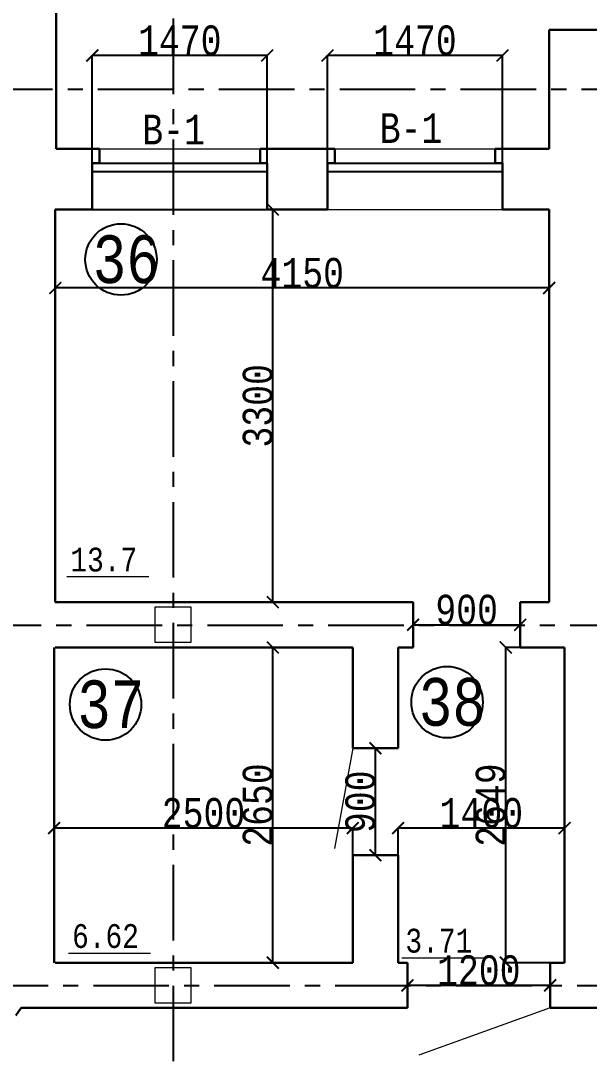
# Model space of a CAD drawing. Header units: millimetres. Extents: x -689206 to 4969298, y -1019800 to 703299.
# Drawn here: x 369848 to 374624, y -59323 to -50565 of the extents above; entities that cross this region are included whole.
import ezdxf

# ---------------------------------------------------------------- set-up
doc = ezdxf.new("R2010")
doc.units = ezdxf.units.MM
doc.linetypes.add('осеваяX2', pattern=[101.6, 63.5, -12.7, 12.7, -12.7])
for name, color, linetype, lineweight in [('несущие', 7, 'Continuous', 30), ('РАЗМЕРЫ', 7, 'Continuous', 9), ('стены', 7, 'Continuous', 20)]:
    doc.layers.add(name, color=color, linetype=linetype, lineweight=lineweight)
doc.layers.add('четотам', color=7, linetype='Continuous')
doc.styles.add('Аннотативный', font='isocteur.ttf', dxfattribs={"width": 0.7, "height": 250})
doc.dimstyles.new('Аннотативный', dxfattribs={"dimscale": 0, "dimtxt": 250, "dimasz": 100, "dimexe": 1.25, "dimexo": 0.625, "dimtad": 1, "dimdec": 0, "dimtxsty": 'Аннотативный', "dimblk": 'ARCHTICK', "dimcen": 2.5, "dimadec": 0, "dimazin": 0, "dimtfac": 1, "dimtdec": 0, "dimtmove": 0, "dimatfit": 3, "dimfxl": 1, "dimarcsym": 0})

# ---------------------------------------------------------------- blocks, each defined once
blk = doc.blocks.new('_ArchTick')
at = {"color": 0, "linetype": 'ByBlock', "const_width": 0.15}
blk.add_lwpolyline([(-0.5, -0.5), (0.5, 0.5)], dxfattribs=at)
blk = doc.blocks.new('*D1151')
at = {"layer": 'Defpoints', "color": 0, "lineweight": 20, "transparency": 16777216}
for p in [(370138.1, -52149.9), (374288.1, -52149.9), (370138.1, -52809.6)]:
    blk.add_point(p, dxfattribs=at)
at = {"layer": 'стены', "color": 0, "lineweight": -2, "transparency": 16777216}
for p, q in [((370138.1, -52150.6), (370138.1, -52810.9)), ((374288.1, -52150.6), (374288.1, -52810.9)), ((374288.1, -52809.6), (370138.1, -52809.6))]:
    blk.add_line(p, q, dxfattribs=at)
at = {"layer": 'стены', "color": 0, "lineweight": -2, "transparency": 16777216, "xscale": 100, "yscale": 100, "zscale": 100, "rotation": 180}
blk.add_blockref('_ArchTick', (370138.1, -52809.6), dxfattribs=at)
at = {"layer": 'стены', "color": 0, "lineweight": -2, "transparency": 16777216, "xscale": 100, "yscale": 100, "zscale": 100}
blk.add_blockref('_ArchTick', (374288.1, -52809.6), dxfattribs=at)
at = {"layer": 'стены', "color": 0, "transparency": 16777216, "insert": (372213.1, -52684), "char_height": 250, "attachment_point": 5, "style": 'Аннотативный'}
blk.add_mtext('4150', dxfattribs=at)
blk = doc.blocks.new('*D1199')
at = {"layer": 'Defpoints', "color": 0, "linetype": 'ByBlock', "lineweight": 20, "transparency": 16777216}
for p in [(370448.9, -50855.8), (370448.9, -52149.9), (371918.9, -52149.9)]:
    blk.add_point(p, dxfattribs=at)
at = {"layer": 'РАЗМЕРЫ', "color": 0, "linetype": 'ByBlock', "lineweight": -2, "transparency": 16777216}
for p, q in [((370448.9, -52149.3), (370448.9, -50854.5)), ((371918.9, -50855.8), (370448.9, -50855.8)), ((371918.9, -52149.3), (371918.9, -50854.5))]:
    blk.add_line(p, q, dxfattribs=at)
at = {"layer": 'РАЗМЕРЫ', "color": 0, "linetype": 'ByBlock', "lineweight": -2, "transparency": 16777216, "xscale": 100, "yscale": 100, "zscale": 100, "rotation": 180}
blk.add_blockref('_ArchTick', (370448.9, -50855.8), dxfattribs=at)
at = {"layer": 'РАЗМЕРЫ', "color": 0, "linetype": 'ByBlock', "lineweight": -2, "transparency": 16777216, "xscale": 100, "yscale": 100, "zscale": 100}
blk.add_blockref('_ArchTick', (371918.9, -50855.8), dxfattribs=at)
at = {"layer": 'РАЗМЕРЫ', "color": 0, "linetype": 'ByBlock', "lineweight": 13, "transparency": 16777216, "insert": (371183.9, -50730.1), "char_height": 250, "attachment_point": 5, "style": 'Аннотативный'}
blk.add_mtext('1470', dxfattribs=at)
blk = doc.blocks.new('*D1200')
at = {"layer": 'Defpoints', "color": 0, "linetype": 'ByBlock', "lineweight": 20, "transparency": 16777216}
for p in [(372425.6, -50855.8), (372425.6, -52149.9), (373895.6, -52149.9)]:
    blk.add_point(p, dxfattribs=at)
at = {"layer": 'РАЗМЕРЫ', "color": 0, "linetype": 'ByBlock', "lineweight": -2, "transparency": 16777216}
for p, q in [((372425.6, -52149.3), (372425.6, -50854.5)), ((373895.6, -50855.8), (372425.6, -50855.8)), ((373895.6, -52149.3), (373895.6, -50854.5))]:
    blk.add_line(p, q, dxfattribs=at)
at = {"layer": 'РАЗМЕРЫ', "color": 0, "linetype": 'ByBlock', "lineweight": -2, "transparency": 16777216, "xscale": 100, "yscale": 100, "zscale": 100, "rotation": 180}
blk.add_blockref('_ArchTick', (372425.6, -50855.8), dxfattribs=at)
at = {"layer": 'РАЗМЕРЫ', "color": 0, "linetype": 'ByBlock', "lineweight": -2, "transparency": 16777216, "xscale": 100, "yscale": 100, "zscale": 100}
blk.add_blockref('_ArchTick', (373895.6, -50855.8), dxfattribs=at)
at = {"layer": 'РАЗМЕРЫ', "color": 0, "linetype": 'ByBlock', "lineweight": 13, "transparency": 16777216, "insert": (373160.6, -50730.1), "char_height": 250, "attachment_point": 5, "style": 'Аннотативный'}
blk.add_mtext('1470', dxfattribs=at)
blk = doc.blocks.new('*D1254')
at = {"layer": 'Defpoints', "color": 0, "linetype": 'ByBlock', "lineweight": 20, "transparency": 16777216}
for p in [(373923.7, -55829.9), (374418.1, -55829.9), (374418.1, -58479.4)]:
    blk.add_point(p, dxfattribs=at)
at = {"layer": 'РАЗМЕРЫ', "color": 0, "linetype": 'ByBlock', "lineweight": -2, "transparency": 16777216}
for p, q in [((374417.5, -55829.9), (373922.4, -55829.9)), ((373923.7, -58479.4), (373923.7, -55829.9)), ((374417.5, -58479.4), (373922.4, -58479.4))]:
    blk.add_line(p, q, dxfattribs=at)
at = {"layer": 'РАЗМЕРЫ', "color": 0, "linetype": 'ByBlock', "lineweight": -2, "transparency": 16777216, "xscale": 100, "yscale": 100, "zscale": 100}
for p, rotation in [((373923.7, -55829.9), 90), ((373923.7, -58479.4), 270)]:
    blk.add_blockref('_ArchTick', p, dxfattribs=dict(at, rotation=rotation))
at = {"layer": 'РАЗМЕРЫ', "color": 0, "linetype": 'ByBlock', "lineweight": 20, "transparency": 16777216, "insert": (373798, -57154.7), "char_height": 250, "attachment_point": 5, "rotation": 90, "style": 'Аннотативный'}
blk.add_mtext('2649', dxfattribs=at)
blk = doc.blocks.new('*D1256')
at = {"layer": 'Defpoints', "color": 0, "linetype": 'ByBlock', "lineweight": 20, "transparency": 16777216}
for p in [(372828.1, -56676.9), (372828.1, -56676.9), (372828.1, -57576.9)]:
    blk.add_point(p, dxfattribs=at)
at = {"layer": 'РАЗМЕРЫ', "color": 0, "linetype": 'ByBlock', "lineweight": -2, "transparency": 16777216}
for p, q in [((372827.5, -56676.9), (372826.8, -56676.9)), ((372828.1, -57576.9), (372828.1, -56676.9)), ((372827.5, -57576.9), (372826.8, -57576.9))]:
    blk.add_line(p, q, dxfattribs=at)
at = {"layer": 'РАЗМЕРЫ', "color": 0, "linetype": 'ByBlock', "lineweight": -2, "transparency": 16777216, "xscale": 100, "yscale": 100, "zscale": 100}
for p, rotation in [((372828.1, -56676.9), 90), ((372828.1, -57576.9), 270)]:
    blk.add_blockref('_ArchTick', p, dxfattribs=dict(at, rotation=rotation))
at = {"layer": 'РАЗМЕРЫ', "color": 0, "linetype": 'ByBlock', "lineweight": 20, "transparency": 16777216, "insert": (372702.5, -57126.9), "char_height": 250, "attachment_point": 5, "rotation": 90, "style": 'Аннотативный'}
blk.add_mtext('900', dxfattribs=at)
blk = doc.blocks.new('*D1270')
at = {"layer": 'Defpoints', "color": 0, "linetype": 'ByBlock', "lineweight": 20, "transparency": 16777216}
for p in [(371965.8, -55829.9), (372638.1, -55829.9), (372638.1, -58479.4)]:
    blk.add_point(p, dxfattribs=at)
at = {"layer": 'РАЗМЕРЫ', "color": 0, "linetype": 'ByBlock', "lineweight": -2, "transparency": 16777216}
for p, q in [((372637.5, -55829.9), (371964.5, -55829.9)), ((371965.8, -58479.4), (371965.8, -55829.9)), ((372637.5, -58479.4), (371964.5, -58479.4))]:
    blk.add_line(p, q, dxfattribs=at)
at = {"layer": 'РАЗМЕРЫ', "color": 0, "linetype": 'ByBlock', "lineweight": -2, "transparency": 16777216, "xscale": 100, "yscale": 100, "zscale": 100}
for p, rotation in [((371965.8, -55829.9), 90), ((371965.8, -58479.4), 270)]:
    blk.add_blockref('_ArchTick', p, dxfattribs=dict(at, rotation=rotation))
at = {"layer": 'РАЗМЕРЫ', "color": 0, "linetype": 'ByBlock', "lineweight": 20, "transparency": 16777216, "insert": (371840.2, -57154.7), "char_height": 250, "attachment_point": 5, "rotation": 90, "style": 'Аннотативный'}
blk.add_mtext('2650', dxfattribs=at)
blk = doc.blocks.new('*D1271')
at = {"layer": 'Defpoints', "color": 0, "linetype": 'ByBlock', "lineweight": 20, "transparency": 16777216}
for p in [(370138.1, -52149.9), (371965.8, -52149.9), (370138.1, -55449.9)]:
    blk.add_point(p, dxfattribs=at)
at = {"layer": 'РАЗМЕРЫ', "color": 0, "linetype": 'ByBlock', "lineweight": -2, "transparency": 16777216}
for p, q in [((370138.7, -52149.9), (371967, -52149.9)), ((371965.8, -55449.9), (371965.8, -52149.9)), ((370138.7, -55449.9), (371967, -55449.9))]:
    blk.add_line(p, q, dxfattribs=at)
at = {"layer": 'РАЗМЕРЫ', "color": 0, "linetype": 'ByBlock', "lineweight": -2, "transparency": 16777216, "xscale": 100, "yscale": 100, "zscale": 100}
for p, rotation in [((371965.8, -52149.9), 90), ((371965.8, -55449.9), 270)]:
    blk.add_blockref('_ArchTick', p, dxfattribs=dict(at, rotation=rotation))
at = {"layer": 'РАЗМЕРЫ', "color": 0, "linetype": 'ByBlock', "lineweight": 20, "transparency": 16777216, "insert": (371840.2, -53799.9), "char_height": 250, "attachment_point": 5, "rotation": 90, "style": 'Аннотативный'}
blk.add_mtext('3300', dxfattribs=at)
blk = doc.blocks.new('*D1272')
at = {"layer": 'Defpoints', "color": 0, "linetype": 'ByBlock', "lineweight": 20, "transparency": 16777216}
for p in [(373144.5, -55639.9), (374044.5, -55639.9), (374044.5, -55639.9)]:
    blk.add_point(p, dxfattribs=at)
at = {"layer": 'РАЗМЕРЫ', "color": 0, "linetype": 'ByBlock', "lineweight": -2, "transparency": 16777216}
for p, q in [((373144.5, -55639.3), (373144.5, -55638.7)), ((373144.5, -55639.9), (374044.5, -55639.9)), ((374044.5, -55639.3), (374044.5, -55638.7))]:
    blk.add_line(p, q, dxfattribs=at)
at = {"layer": 'РАЗМЕРЫ', "color": 0, "linetype": 'ByBlock', "lineweight": -2, "transparency": 16777216, "xscale": 100, "yscale": 100, "zscale": 100, "rotation": 180}
blk.add_blockref('_ArchTick', (373144.5, -55639.9), dxfattribs=at)
at = {"layer": 'РАЗМЕРЫ', "color": 0, "linetype": 'ByBlock', "lineweight": -2, "transparency": 16777216, "xscale": 100, "yscale": 100, "zscale": 100}
blk.add_blockref('_ArchTick', (374044.5, -55639.9), dxfattribs=at)
at = {"layer": 'РАЗМЕРЫ', "color": 0, "linetype": 'ByBlock', "lineweight": 20, "transparency": 16777216, "insert": (373594.5, -55514.3), "char_height": 250, "attachment_point": 5, "style": 'Аннотативный'}
blk.add_mtext('900', dxfattribs=at)
blk = doc.blocks.new('*D1274')
at = {"layer": 'Defpoints', "color": 0, "linetype": 'ByBlock', "lineweight": 20, "transparency": 16777216}
for p in [(373096.8, -58669.4), (373096.8, -58669.4), (374296.8, -58669.4)]:
    blk.add_point(p, dxfattribs=at)
at = {"layer": 'РАЗМЕРЫ', "color": 0, "linetype": 'ByBlock', "lineweight": -2, "transparency": 16777216}
for p, q in [((373096.8, -58668.8), (373096.8, -58668.2)), ((374296.8, -58669.4), (373096.8, -58669.4)), ((374296.8, -58670), (374296.8, -58670.7))]:
    blk.add_line(p, q, dxfattribs=at)
at = {"layer": 'РАЗМЕРЫ', "color": 0, "linetype": 'ByBlock', "lineweight": -2, "transparency": 16777216, "xscale": 100, "yscale": 100, "zscale": 100, "rotation": 180}
blk.add_blockref('_ArchTick', (373096.8, -58669.4), dxfattribs=at)
at = {"layer": 'РАЗМЕРЫ', "color": 0, "linetype": 'ByBlock', "lineweight": -2, "transparency": 16777216, "xscale": 100, "yscale": 100, "zscale": 100}
blk.add_blockref('_ArchTick', (374296.8, -58669.4), dxfattribs=at)
at = {"layer": 'РАЗМЕРЫ', "color": 0, "linetype": 'ByBlock', "lineweight": 20, "transparency": 16777216, "insert": (373696.8, -58543.8), "char_height": 250, "attachment_point": 5, "style": 'Аннотативный'}
blk.add_mtext('1200', dxfattribs=at)
blk = doc.blocks.new('*D1294')
at = {"layer": 'Defpoints', "color": 0, "linetype": 'ByBlock', "lineweight": 20, "transparency": 16777216}
for p in [(373018.1, -57348.1), (373018.1, -58479.4), (374418.1, -58479.4)]:
    blk.add_point(p, dxfattribs=at)
at = {"layer": 'РАЗМЕРЫ', "color": 0, "linetype": 'ByBlock', "lineweight": -2, "transparency": 16777216}
for p, q in [((373018.1, -58478.8), (373018.1, -57346.9)), ((374418.1, -57348.1), (373018.1, -57348.1)), ((374418.1, -58478.8), (374418.1, -57346.9))]:
    blk.add_line(p, q, dxfattribs=at)
at = {"layer": 'РАЗМЕРЫ', "color": 0, "linetype": 'ByBlock', "lineweight": -2, "transparency": 16777216, "xscale": 100, "yscale": 100, "zscale": 100, "rotation": 180}
blk.add_blockref('_ArchTick', (373018.1, -57348.1), dxfattribs=at)
at = {"layer": 'РАЗМЕРЫ', "color": 0, "linetype": 'ByBlock', "lineweight": -2, "transparency": 16777216, "xscale": 100, "yscale": 100, "zscale": 100}
blk.add_blockref('_ArchTick', (374418.1, -57348.1), dxfattribs=at)
at = {"layer": 'РАЗМЕРЫ', "color": 0, "linetype": 'ByBlock', "lineweight": 20, "transparency": 16777216, "insert": (373718.1, -57222.5), "char_height": 250, "attachment_point": 5, "style": 'Аннотативный'}
blk.add_mtext('1400', dxfattribs=at)
blk = doc.blocks.new('*D1295')
at = {"layer": 'Defpoints', "color": 0, "linetype": 'ByBlock', "lineweight": 20, "transparency": 16777216}
for p in [(370128.1, -57348.1), (370128.1, -58479.4), (372638.1, -58479.4)]:
    blk.add_point(p, dxfattribs=at)
at = {"layer": 'РАЗМЕРЫ', "color": 0, "linetype": 'ByBlock', "lineweight": -2, "transparency": 16777216}
for p, q in [((370128.1, -58478.8), (370128.1, -57346.9)), ((372638.1, -57348.1), (370128.1, -57348.1)), ((372638.1, -58478.8), (372638.1, -57346.9))]:
    blk.add_line(p, q, dxfattribs=at)
at = {"layer": 'РАЗМЕРЫ', "color": 0, "linetype": 'ByBlock', "lineweight": -2, "transparency": 16777216, "xscale": 100, "yscale": 100, "zscale": 100, "rotation": 180}
blk.add_blockref('_ArchTick', (370128.1, -57348.1), dxfattribs=at)
at = {"layer": 'РАЗМЕРЫ', "color": 0, "linetype": 'ByBlock', "lineweight": -2, "transparency": 16777216, "xscale": 100, "yscale": 100, "zscale": 100}
blk.add_blockref('_ArchTick', (372638.1, -57348.1), dxfattribs=at)
at = {"layer": 'РАЗМЕРЫ', "color": 0, "linetype": 'ByBlock', "lineweight": 20, "transparency": 16777216, "insert": (371383.1, -57222.5), "char_height": 250, "attachment_point": 5, "style": 'Аннотативный'}
blk.add_mtext('2500', dxfattribs=at)

msp = doc.modelspace()

# ---------------------------------------------------------------- linework, layer by layer
at = {"layer": 'несущие', "color": 0}
for p, q in [((372638.1, -57829.9), (372638.1, -58479.4)), ((373018.1, -57829.9), (373018.1, -58479.4)), ((374418.1, -57829.9), (374418.1, -58479.4)), ((370138.1, -58479.4), (372638.1, -58479.4)), ((373018.1, -58479.4), (373096.8, -58479.4)), ((373096.8, -58479.4), (373096.8, -58859.4)), ((374296.8, -58479.4), (374418.1, -58479.4)), ((374296.8, -58479.4), (374296.8, -58859.4)), ((369806.5, -58923.4), (369850.6, -58859.4)), ((373096.8, -58859.4), (369850.6, -58859.4))]:
    msp.add_line(p, q, dxfattribs=at)
at = {"layer": 'РАЗМЕРЫ'}
for p, q in [((370508.9, -51640), (371858.9, -51640)), ((372485.6, -51640), (373835.6, -51640)), ((371918.9, -52149.9), (370448.9, -52149.9)), ((372425.6, -52149.9), (373895.6, -52149.9)), ((370235.8, -55234.6), (370925.1, -55234.6)), ((370249.9, -58397.9), (370939.1, -58397.9)), ((373050.8, -58437.1), (373740.1, -58437.1))]:
    msp.add_line(p, q, dxfattribs=at)
at = {"layer": 'РАЗМЕРЫ', "linetype": 'ByBlock', "lineweight": 30}
for p, q in [((370128.1, -55829.9), (370128.1, -58479.4)), ((373018.1, -56676.9), (372638.1, -56676.9)), ((373018.1, -57576.9), (372638.1, -57576.9))]:
    msp.add_line(p, q, dxfattribs=at)
at = {"layer": 'РАЗМЕРЫ', "linetype": 'ByBlock', "lineweight": 20}
msp.add_line((372638.1, -56676.9), (372484, -57520.9), dxfattribs=at)
at = {"layer": 'стены', "linetype": 'осеваяX2', "lineweight": 25, "ltscale": 10}
for p, q in [((371128, -47496.5), (371128, -93010)), ((347128, -51139.9), (419128, -51139.9)), ((353128, -55642), (419278, -55642)), ((347090.1, -58669.4), (418992.4, -58669.4))]:
    msp.add_line(p, q, dxfattribs=at)
at = {"layer": 'стены', "lineweight": 30}
for p, q in [((370146.1, -49132), (370146.1, -51640)), ((374288.1, -50639.9), (375204.6, -50639.9)), ((374288.1, -50639.9), (374288.1, -51640)), ((370146.1, -51640), (370508.9, -51640)), ((370508.9, -51760), (370508.9, -51640)), ((371858.9, -51640), (372485.6, -51640)), ((371858.9, -51760), (371858.9, -51640)), ((372485.6, -51760), (372485.6, -51640)), ((373835.6, -51640), (374288.1, -51640)), ((373835.6, -51760), (373835.6, -51640)), ((370448.9, -51760), (370508.9, -51760)), ((370448.9, -51760), (370448.9, -52149.9)), ((371858.9, -51760), (371918.9, -51760)), ((371918.9, -51760), (371918.9, -52149.9)), ((371918.9, -51760), (371918.9, -52149.9)), ((372425.6, -51760), (372485.6, -51760)), ((372425.6, -51760), (372425.6, -52149.9)), ((373835.6, -51760), (373895.6, -51760)), ((373895.6, -51760), (373895.6, -52149.9)), ((370138.1, -55449.9), (370138.1, -52149.9)), ((370138.1, -52149.9), (370448.9, -52149.9)), ((371918.9, -52149.9), (372425.6, -52149.9)), ((373895.6, -52149.9), (374288.1, -52149.9)), ((374288.1, -52149.9), (374288.1, -55449.9)), ((373144.5, -55449.9), (370138.1, -55449.9)), ((373144.5, -55829.9), (373144.5, -55449.9)), ((374138.1, -55449.9), (374044.5, -55449.9)), ((374044.5, -55449.9), (374044.5, -55829.9)), ((374138.1, -55449.9), (374288.1, -55449.9)), ((372638.1, -55829.9), (370138.1, -55829.9)), ((370138.1, -55829.9), (372266.1, -55829.9)), ((372638.1, -56676.9), (372638.1, -55829.9)), ((373144.5, -55829.9), (373018.1, -55829.9)), ((373018.1, -55829.9), (373018.1, -56676.9)), ((373018.1, -55829.9), (373144.5, -55829.9)), ((373018.1, -56676.9), (373018.1, -55829.9)), ((374418.1, -55829.9), (374044.5, -55829.9)), ((374044.5, -55829.9), (374418.1, -55829.9)), ((374418.1, -55829.9), (374418.1, -57829.9)), ((372638.1, -57829.9), (372638.1, -57576.9)), ((373018.1, -57829.9), (373018.1, -57576.9)), ((372638.1, -58479.4), (370138.1, -58479.4)), ((370138.1, -58479.4), (372548.1, -58479.4)), ((370298.9, -58859.4), (373096.8, -58859.4)), ((374296.8, -58859.4), (374926.5, -58859.4))]:
    msp.add_line(p, q, dxfattribs=at)
at = {"layer": 'стены', "lineweight": 25}
for p, q in [((370508.9, -51760), (371858.9, -51760)), ((372485.6, -51760), (373835.6, -51760)), ((370448.9, -51830), (371918.9, -51830)), ((372425.6, -51830), (373895.6, -51830))]:
    msp.add_line(p, q, dxfattribs=at)
at = {"layer": 'стены', "color": 4, "lineweight": 25}
msp.add_line((373895.6, -51760), (373895.6, -52149.9), dxfattribs=at)
at = {"layer": 'стены'}
msp.add_line((374296.8, -58859.4), (373192.1, -59256.1), dxfattribs=at)
for points in [[(370978, -55489.9), (371278, -55489.9), (371278, -55789.9), (370978, -55789.9)], [(370978, -58519.4), (371278, -58519.4), (371278, -58819.4), (370978, -58819.4)]]:
    msp.add_lwpolyline(points, close=True, dxfattribs=at)
at = {"layer": 'четотам'}
for centre in [(370690, -52570), (370560, -56310), (373430, -56290)]:
    msp.add_circle(centre, 300, dxfattribs=at)

# ---------------------------------------------------------------- texts
at = {"layer": 'РАЗМЕРЫ', "lineweight": 20, "ltscale": 150, "attachment_point": 1, "style": 'Аннотативный'}
for s, insert, char_height, width in [('В-1', (370868.7, -51352.8), 250, 922.913), ('В-1', (372864.3, -51340.7), 250, 922.913), ('36', (370452.8, -52367), 401.1, 1460), ('37', (370322.8, -56107), 401.1, 1460), ('38', (373192.8, -56087), 401.1, 1460)]:
    msp.add_mtext(s, dxfattribs=dict(at, insert=insert, char_height=char_height, width=width))
at = {"layer": 'РАЗМЕРЫ', "char_height": 200, "width": 656.117, "attachment_point": 1, "style": 'Аннотативный'}
for s, insert in [('13.7', (370265.1, -54991.8)), ('6.62', (370279.2, -58155.1)), ('3.71', (373080.1, -58194.2))]:
    msp.add_mtext(s, dxfattribs=dict(at, insert=insert))

# ---------------------------------------------------------------- dimensions: what is measured, and where the dimension line sits
at = {"layer": 'РАЗМЕРЫ', "linetype": 'ByBlock', "lineweight": 13}
for base, p1, p2, picture, middle in [((370448.9, -50855.8), (371918.9, -52149.9), (370448.9, -52149.9), '*D1199', (371183.9, -50730.1)), ((372425.6, -50855.8), (373895.6, -52149.9), (372425.6, -52149.9), '*D1200', (373160.6, -50730.1))]:
    dim = msp.add_linear_dim(base=base, p1=p1, p2=p2, dimstyle='Аннотативный', dxfattribs=at)
    dim.commit()
    dim.dimension.update_dxf_attribs({"geometry": picture, "text_midpoint": middle})
at = {"layer": 'РАЗМЕРЫ', "linetype": 'ByBlock', "lineweight": 20}
for base, p1, p2, picture, middle in [((371965.8, -52149.9), (370138.1, -55449.9), (370138.1, -52149.9), '*D1271', (371840.2, -53799.9)), ((373923.6591, -55829.9425), (374418.0758, -58479.4002), (374418.0758, -55829.9425), '*D1254', (373798.0341, -57154.6714)), ((372828.1, -56676.9), (372828.1, -57576.9), (372828.1, -56676.9), '*D1256', (372702.5, -57126.9))]:
    dim = msp.add_linear_dim(base=base, p1=p1, p2=p2, angle=90, dimstyle='Аннотативный', dxfattribs=at)
    dim.commit()
    dim.dimension.update_dxf_attribs({"geometry": picture, "text_midpoint": middle})
for base, p1, p2, picture, middle in [((374044.5, -55639.9), (373144.5, -55639.9), (374044.5, -55639.9), '*D1272', (373594.5, -55514.3)), ((373018.1, -57348.1), (374418.1, -58479.4), (373018.1, -58479.4), '*D1294', (373718.1, -57222.5)), ((373096.8, -58669.4), (374296.8, -58669.4), (373096.8, -58669.4), '*D1274', (373696.8, -58543.8))]:
    dim = msp.add_linear_dim(base=base, p1=p1, p2=p2, dimstyle='Аннотативный', dxfattribs=at)
    dim.commit()
    dim.dimension.update_dxf_attribs({"geometry": picture, "text_midpoint": middle})
dim = msp.add_linear_dim(base=(371965.8, -55829.9), p1=(372638.1, -58479.4), p2=(372638.1, -55829.9), angle=90, text='2650', dimstyle='Аннотативный', dxfattribs=at)
dim.commit()
dim.dimension.update_dxf_attribs({"geometry": '*D1270', "text_midpoint": (371840.2, -57154.7)})
dim = msp.add_linear_dim(base=(370128.1, -57348.1), p1=(372638.1, -58479.4), p2=(370128.1, -58479.4), text='2500', dimstyle='Аннотативный', dxfattribs=at)
dim.commit()
dim.dimension.update_dxf_attribs({"geometry": '*D1295', "text_midpoint": (371383.1, -57222.5)})
at = {"layer": 'стены'}
dim = msp.add_aligned_dim(p1=(374288.1, -52149.9), p2=(370138.1, -52149.9), distance=659.7, dimstyle='Аннотативный', dxfattribs=at)
dim.commit()
dim.dimension.update_dxf_attribs({"geometry": '*D1151', "text_midpoint": (372213.1, -52684)})

doc.saveas('drawing.dxf')
